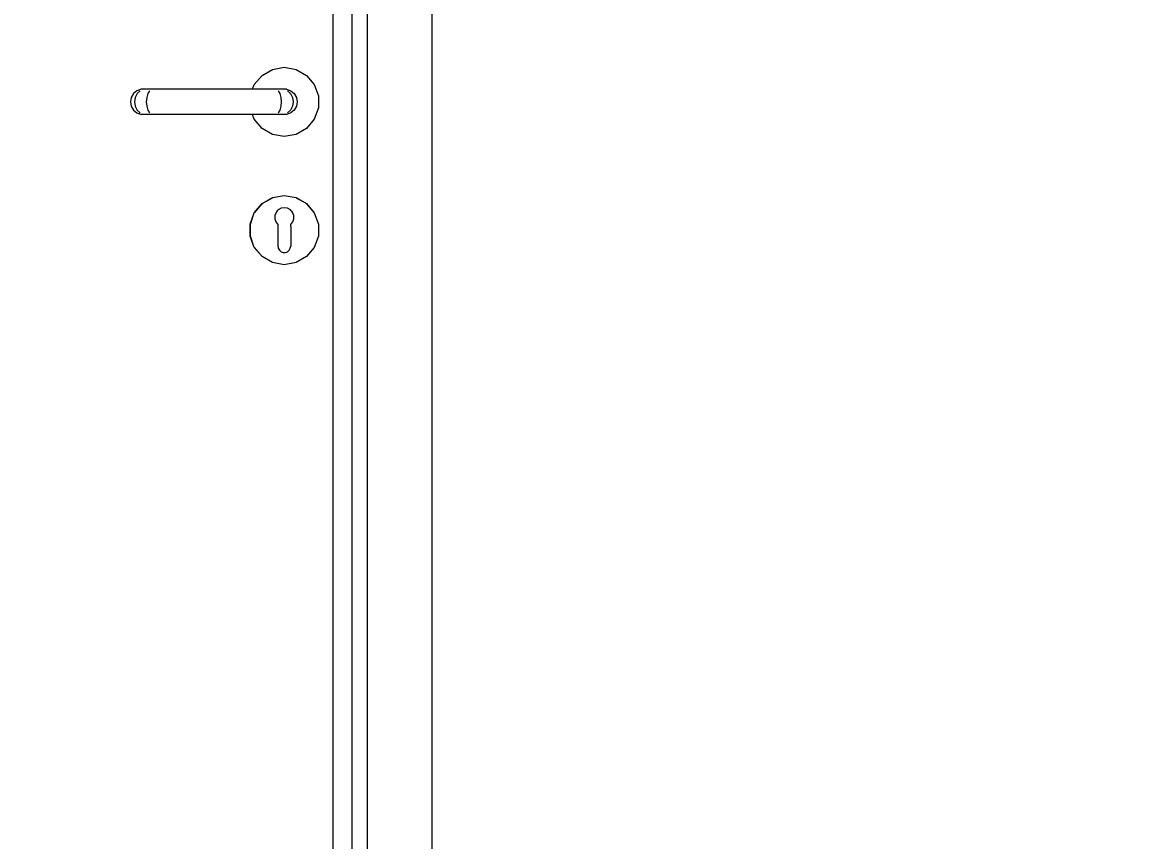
# Model space of a CAD drawing. Header units: millimetres. Extents: x -15634 to 67596, y -3027 to 55843.
# Drawn here: x 31862 to 32741, y 12620 to 13257 of the extents above; entities that cross this region are included whole.
import ezdxf

# ---------------------------------------------------------------- set-up
doc = ezdxf.new("R2010")
doc.units = ezdxf.units.MM
doc.header["$MEASUREMENT"] = 0
doc.set_wipeout_variables(frame=1)
doc.linetypes.add('Wipeout_Contour', pattern=[1000, 0, -1000])
doc.layers.add('Dimensioning - General', color=7, linetype='Continuous')
doc.layers.add('Structural - Bearing', color=7, linetype='Continuous')
for name, color, linetype, lineweight, true_color in [('Dimensioning - General_Pen_No__61', 7, 'Continuous', 20, 0x6a6a6a), ('Dimensioning - General_Pen_No__88', 7, 'Continuous', 20, 0xfd4435), ('Structural - Bearing_Pen_No__82', 7, 'Continuous', 20, 0xaaaaaa)]:
    doc.layers.add(name, color=color, linetype=linetype, lineweight=lineweight, true_color=true_color)
doc.styles.add('GENERATED_STYLE_6', font='calibril.ttf')
doc.dimstyles.new('GENERATED_STYLE__3', dxfattribs={"dimtxt": 195.999997, "dimasz": 106.4, "dimexe": 0.18, "dimexo": 0.0625, "dimgap": 0.09, "dimtad": 1, "dimdec": 0, "dimlfac": 0.1, "dimzin": 0, "dimdsep": 46, "dimtxsty": 'GENERATED_STYLE_6', "dimblk": 'ARROWHEAD_2', "dimblk1": 'ARROWHEAD_2', "dimblk2": 'ARROWHEAD_2', "dimcen": 0.09, "dimse1": 1, "dimse2": 1, "dimclrd": 256, "dimclre": 256, "dimclrt": 256, "dimadec": 0, "dimazin": 0, "dimtfac": 1, "dimtdec": 4, "dimtmove": 0, "dimatfit": 3, "dimfxl": 1, "dimtolj": 1, "dimtzin": 0, "dimarcsym": 0})

# ---------------------------------------------------------------- blocks, each defined once
blk = doc.blocks.new('*D139')
at = {"layer": 'Dimensioning - General_Pen_No__61', "color": 251, "linetype": 'Continuous', "lineweight": 20, "true_color": 0x6a6a6a, "transparency": 16777216}
for p, q in [((34964.93, 14836.02), (35104.93, 14755.19)), ((35139.93, 14795.6), (34929.93, 14795.6)), ((35034.93, 12095.6), (35034.93, 14795.6)), ((34964.93, 12136.02), (35104.93, 12055.19)), ((35139.93, 12095.6), (34929.93, 12095.6)), ((35034.93, 12027.14), (35034.93, 12095.6))]:
    blk.add_line(p, q, dxfattribs=at)
at = {"layer": 'Dimensioning - General_Pen_No__88', "color": 20, "lineweight": 20, "true_color": 0xfd4435, "transparency": 16777216, "char_height": 196, "attachment_point": 7, "rotation": 90, "style": 'GENERATED_STYLE_6'}
for s, insert in [('\\A1;{\\pql;\\fCalibri Light|b0|i0|c0|p34;20}', (34995.73, 14437.36)), ('\\A1;{\\pql;\\fCalibri Light|b0|i0|c0|p34;270}', (34995.73, 13207.27))]:
    blk.add_mtext(s, dxfattribs=dict(at, insert=insert))
blk = doc.blocks.new('ARROWHEAD_2')
at = {"color": 0, "linetype": 'Continuous', "lineweight": 0}
for p, q in [((-0.3781, -0.655), (0.3781, 0.655)), ((0, 0), (-1, 0))]:
    blk.add_line(p, q, dxfattribs=at)
blk = doc.blocks.new('*D187')
at = {"layer": 'Dimensioning - General_Pen_No__61', "color": 251, "linetype": 'Continuous', "lineweight": 20, "true_color": 0x6a6a6a, "transparency": 16777216}
for p, q in [((35514.93, 14836.02), (35654.93, 14755.19)), ((35689.93, 14795.6), (35479.93, 14795.6)), ((35584.93, 12095.6), (35584.93, 14795.6)), ((35514.93, 12136.02), (35654.93, 12055.19)), ((35689.93, 12095.6), (35479.93, 12095.6))]:
    blk.add_line(p, q, dxfattribs=at)
at = {"layer": 'Dimensioning - General_Pen_No__88', "color": 20, "lineweight": 20, "true_color": 0xfd4435, "transparency": 16777216, "char_height": 196, "attachment_point": 7, "rotation": 90, "style": 'GENERATED_STYLE_6'}
for s, insert in [('\\A1;{\\pql;\\fCalibri Light|b0|i0|c0|p34;20}', (35545.73, 14437.36)), ('\\A1;{\\pql;\\fCalibri Light|b0|i0|c0|p34;270}', (35545.73, 13207.27))]:
    blk.add_mtext(s, dxfattribs=dict(at, insert=insert))
blk = doc.blocks.new('*D220')
at = {"layer": 'Dimensioning - General_Pen_No__61', "color": 251, "linetype": 'Continuous', "lineweight": 20, "true_color": 0x6a6a6a, "transparency": 16777216}
for p, q in [((36064.93, 15036.02), (36204.93, 14955.19)), ((36239.93, 14995.6), (36029.93, 14995.6)), ((36134.93, 12095.6), (36134.93, 14995.6)), ((36064.93, 12136.02), (36204.93, 12055.19)), ((36239.93, 12095.6), (36029.93, 12095.6))]:
    blk.add_line(p, q, dxfattribs=at)
at = {"layer": 'Dimensioning - General_Pen_No__88', "color": 20, "lineweight": 20, "true_color": 0xfd4435, "transparency": 16777216, "insert": (36095.73, 13307.27), "char_height": 196, "attachment_point": 7, "rotation": 90, "style": 'GENERATED_STYLE_6'}
blk.add_mtext('\\A1;{\\pql;\\fCalibri Light|b0|i0|c0|p34;290}', dxfattribs=at)

msp = doc.modelspace()

# ---------------------------------------------------------------- wipeouts: each hides what was drawn before it
at = {"color": 254, "linetype": 'Wipeout_Contour', "lineweight": 0, "ltscale": 139034.322008}
msp.add_wipeout([(32119.37, 12195.6), (32131.37, 12195.6), (32131.37, 14282.6), (32119.37, 14270.6)], dxfattribs=at).dxf.layer = 'Structural - Bearing'
at = {"color": 254, "linetype": 'Wipeout_Contour', "lineweight": 0, "ltscale": 936289.06769}
msp.add_wipeout([(32042.98, 13209.1), (32041.66, 13205.45), (32068.1, 13205.45), (32071.37, 13204.26), (32074.03, 13202.03), (32075.76, 13199.02), (32076.37, 13195.6), (32075.76, 13192.18), (32074.03, 13189.18), (32071.37, 13186.94), (32068.1, 13185.76), (32041.66, 13185.76), (32042.98, 13182.1), (32049.01, 13174.92), (32057.13, 13170.23), (32066.37, 13168.6), (32075.6, 13170.23), (32083.72, 13174.92), (32089.75, 13182.1), (32092.96, 13190.92), (32092.96, 13200.29), (32089.75, 13209.1), (32083.72, 13216.29), (32075.6, 13220.98), (32066.37, 13222.6), (32057.13, 13220.98), (32049.01, 13216.29)], dxfattribs=at).dxf.layer = 'Structural - Bearing'
at = {"color": 254, "linetype": 'Wipeout_Contour', "lineweight": 0, "ltscale": 242442.939383}
msp.add_wipeout([(32059.95, 13109.39), (32060.93, 13110.53), (32057.17, 13120.88), (32049.08, 13116.21), (32059, 13104.39), (32058.98, 13104.44), (32059.04, 13107)], dxfattribs=at).dxf.layer = 'Structural - Bearing'
at = {"color": 254, "linetype": 'Wipeout_Contour', "lineweight": 0, "ltscale": 173118.135796}
msp.add_wipeout([(32057.17, 13070.33), (32061.51, 13082.27), (32061.37, 13083.1), (32061.37, 13089.65), (32049.08, 13075)], dxfattribs=at).dxf.layer = 'Structural - Bearing'

# ---------------------------------------------------------------- next in the draw order: linework, layer by layer
at = {"layer": 'Structural - Bearing_Pen_No__82', "color": 253, "linetype": 'Continuous', "lineweight": 20, "true_color": 0xaaaaaa}
for p, q in [((32057.13, 13220.98), (32066.37, 13222.6)), ((32066.37, 13222.6), (32075.6, 13220.98)), ((32049.01, 13216.29), (32057.13, 13220.98)), ((32075.6, 13220.98), (32083.72, 13216.29)), ((32083.72, 13216.29), (32089.75, 13209.1)), ((32089.75, 13209.1), (32092.96, 13200.29)), ((32092.96, 13200.29), (32092.96, 13190.92)), ((32092.96, 13190.92), (32089.75, 13182.1)), ((32089.75, 13182.1), (32083.72, 13174.92)), ((32057.13, 13170.23), (32049.01, 13174.92)), ((32066.37, 13168.6), (32057.13, 13170.23)), ((32075.6, 13170.23), (32066.37, 13168.6)), ((32083.72, 13174.92), (32075.6, 13170.23))]:
    msp.add_line(p, q, dxfattribs=at)

# ---------------------------------------------------------------- next in the draw order: wipeouts: each hides what was drawn before it
at = {"color": 254, "linetype": 'Wipeout_Contour', "lineweight": 0, "ltscale": 139174.131228}
msp.add_wipeout([(32181.37, 12195.6), (32181.37, 14332.6), (32131.37, 14282.6), (32131.37, 12195.6)], dxfattribs=at).dxf.layer = 'Structural - Bearing'
at = {"color": 254, "linetype": 'Wipeout_Contour', "lineweight": 0, "ltscale": 138967.35844}
msp.add_wipeout([(32104.37, 14255.6), (32104.37, 12195.6), (32119.37, 12195.6), (32119.37, 14255.6)], dxfattribs=at).dxf.layer = 'Structural - Bearing'
at = {"color": 254, "linetype": 'Wipeout_Contour', "lineweight": 0, "ltscale": 138723.413446}
msp.add_wipeout([(32065.91, 13205.45), (32068.84, 13204.26), (32071.37, 13204.26), (32068.1, 13205.45)], dxfattribs=at).dxf.layer = 'Structural - Bearing'
at = {"color": 254, "linetype": 'Wipeout_Contour', "lineweight": 0, "ltscale": 138728.885354}
msp.add_wipeout([(32073.32, 13195.6), (32072.78, 13192.18), (32075.76, 13192.18), (32076.37, 13195.6)], dxfattribs=at).dxf.layer = 'Structural - Bearing'
at = {"color": 254, "linetype": 'Wipeout_Contour', "lineweight": 0, "ltscale": 207784.485143}
msp.add_wipeout([(32059.79, 13102.02), (32059, 13104.39), (32049.08, 13116.21), (32043.07, 13109.05), (32061.37, 13098.49), (32061.37, 13100)], dxfattribs=at).dxf.layer = 'Structural - Bearing'

# ---------------------------------------------------------------- next in the draw order: linework, layer by layer
at = {"layer": 'Structural - Bearing_Pen_No__82', "color": 253, "linetype": 'Continuous', "lineweight": 20, "true_color": 0xaaaaaa}
for p, q in [((32181.37, 14332.6), (32181.37, 12195.6)), ((32131.37, 12195.6), (32131.37, 14282.6)), ((32119.37, 12195.6), (32119.37, 14270.6)), ((32104.37, 12195.6), (32104.37, 14255.6))]:
    msp.add_line(p, q, dxfattribs=at)

# ---------------------------------------------------------------- next in the draw order: wipeouts: each hides what was drawn before it
at = {"color": 254, "linetype": 'Wipeout_Contour', "lineweight": 0, "ltscale": 138731.190171}
msp.add_wipeout([(32068.84, 13204.26), (32071.23, 13202.03), (32074.03, 13202.03), (32071.37, 13204.26)], dxfattribs=at).dxf.layer = 'Structural - Bearing'
at = {"color": 254, "linetype": 'Wipeout_Contour', "lineweight": 0, "ltscale": 138719.912044}
msp.add_wipeout([(32072.78, 13192.18), (32071.23, 13189.18), (32074.03, 13189.18), (32075.76, 13192.18)], dxfattribs=at).dxf.layer = 'Structural - Bearing'
at = {"color": 254, "linetype": 'Wipeout_Contour', "lineweight": 0, "ltscale": 138535.096837}
msp.add_wipeout([(32049.01, 13116.29), (32049.08, 13116.21), (32057.17, 13120.88), (32057.13, 13120.98)], dxfattribs=at).dxf.layer = 'Structural - Bearing'

# ---------------------------------------------------------------- next in the draw order: wipeouts: each hides what was drawn before it
at = {"color": 254, "linetype": 'Wipeout_Contour', "lineweight": 0, "ltscale": 138734.899956}
msp.add_wipeout([(32071.23, 13202.03), (32072.78, 13199.02), (32075.76, 13199.02), (32074.03, 13202.03)], dxfattribs=at).dxf.layer = 'Structural - Bearing'
at = {"color": 254, "linetype": 'Wipeout_Contour', "lineweight": 0, "ltscale": 138708.226121}
msp.add_wipeout([(32071.23, 13189.18), (32068.84, 13186.94), (32071.37, 13186.94), (32074.03, 13189.18)], dxfattribs=at).dxf.layer = 'Structural - Bearing'
at = {"color": 254, "linetype": 'Wipeout_Contour', "lineweight": 0, "ltscale": 207847.416964}
msp.add_wipeout([(32061.62, 13111.33), (32063.85, 13112.59), (32066.37, 13113.03), (32066.37, 13122.5), (32057.17, 13120.88), (32060.93, 13110.53)], dxfattribs=at).dxf.layer = 'Structural - Bearing'

# ---------------------------------------------------------------- next in the draw order: wipeouts: each hides what was drawn before it
at = {"color": 254, "linetype": 'Wipeout_Contour', "lineweight": 0, "ltscale": 138706.607605}
msp.add_wipeout([(32059.77, 13205.45), (32061.46, 13204.26), (32068.84, 13204.26), (32065.91, 13205.45)], dxfattribs=at).dxf.layer = 'Structural - Bearing'
at = {"color": 254, "linetype": 'Wipeout_Contour', "lineweight": 0, "ltscale": 138734.090452}
msp.add_wipeout([(32072.78, 13199.02), (32073.32, 13195.6), (32076.37, 13195.6), (32075.76, 13199.02)], dxfattribs=at).dxf.layer = 'Structural - Bearing'
at = {"color": 254, "linetype": 'Wipeout_Contour', "lineweight": 0, "ltscale": 138695.241824}
msp.add_wipeout([(32068.84, 13186.94), (32065.91, 13185.76), (32068.1, 13185.76), (32071.37, 13186.94)], dxfattribs=at).dxf.layer = 'Structural - Bearing'
at = {"color": 254, "linetype": 'Wipeout_Contour', "lineweight": 0, "ltscale": 138571.938054}
msp.add_wipeout([(32057.13, 13120.98), (32057.17, 13120.88), (32066.37, 13122.5), (32066.37, 13122.6)], dxfattribs=at).dxf.layer = 'Structural - Bearing'
at = {"color": 254, "linetype": 'Wipeout_Contour', "lineweight": 0, "ltscale": 138502.037144}
msp.add_wipeout([(32061.37, 13096.49), (32061.37, 13098.49), (32043.07, 13109.05), (32039.88, 13100.28)], dxfattribs=at).dxf.layer = 'Structural - Bearing'

# ---------------------------------------------------------------- next in the draw order: wipeouts: each hides what was drawn before it
at = {"color": 254, "linetype": 'Wipeout_Contour', "lineweight": 0, "ltscale": 138711.719121}
msp.add_wipeout([(32068.84, 13204.26), (32061.46, 13204.26), (32062.83, 13202.03), (32071.23, 13202.03)], dxfattribs=at).dxf.layer = 'Structural - Bearing'
at = {"color": 254, "linetype": 'Wipeout_Contour', "lineweight": 0, "ltscale": 138706.366644}
msp.add_wipeout([(32064.04, 13195.6), (32063.73, 13192.18), (32072.78, 13192.18), (32073.32, 13195.6)], dxfattribs=at).dxf.layer = 'Structural - Bearing'
at = {"color": 254, "linetype": 'Wipeout_Contour', "lineweight": 0, "ltscale": 207889.103694}
msp.add_wipeout([(32068.89, 13112.59), (32071.11, 13111.33), (32071.8, 13110.53), (32075.57, 13120.88), (32066.37, 13122.5), (32066.37, 13113.03)], dxfattribs=at).dxf.layer = 'Structural - Bearing'
at = {"color": 254, "linetype": 'Wipeout_Contour', "lineweight": 0, "ltscale": 138499.98134}
msp.add_wipeout([(32042.98, 13109.1), (32043.07, 13109.05), (32049.08, 13116.21), (32049.01, 13116.29)], dxfattribs=at).dxf.layer = 'Structural - Bearing'
at = {"color": 254, "linetype": 'Wipeout_Contour', "lineweight": 0, "ltscale": 138486.175918}
msp.add_wipeout([(32061.37, 13089.65), (32061.37, 13092.72), (32043.07, 13082.15), (32049.08, 13075)], dxfattribs=at).dxf.layer = 'Structural - Bearing'

# ---------------------------------------------------------------- next in the draw order: wipeouts: each hides what was drawn before it
at = {"color": 254, "linetype": 'Wipeout_Contour', "lineweight": 0, "ltscale": 138713.44514}
msp.add_wipeout([(32071.23, 13202.03), (32062.83, 13202.03), (32063.73, 13199.02), (32072.78, 13199.02)], dxfattribs=at).dxf.layer = 'Structural - Bearing'
at = {"color": 254, "linetype": 'Wipeout_Contour', "lineweight": 0, "ltscale": 138698.454929}
msp.add_wipeout([(32063.73, 13192.18), (32062.83, 13189.18), (32071.23, 13189.18), (32072.78, 13192.18)], dxfattribs=at).dxf.layer = 'Structural - Bearing'
at = {"color": 254, "linetype": 'Wipeout_Contour', "lineweight": 0, "ltscale": 138606.068525}
msp.add_wipeout([(32066.37, 13122.6), (32066.37, 13122.5), (32075.57, 13120.88), (32075.6, 13120.98)], dxfattribs=at).dxf.layer = 'Structural - Bearing'
at = {"color": 254, "linetype": 'Wipeout_Contour', "lineweight": 0, "ltscale": 138485.88374}
msp.add_wipeout([(32061.37, 13092.72), (32061.37, 13094.72), (32039.88, 13090.93), (32043.07, 13082.15)], dxfattribs=at).dxf.layer = 'Structural - Bearing'

# ---------------------------------------------------------------- next in the draw order: linework, layer by layer
at = {"layer": 'Structural - Bearing_Pen_No__82', "color": 253, "linetype": 'Continuous', "lineweight": 20, "true_color": 0xaaaaaa}
msp.add_line((32057.13, 13120.98), (32066.37, 13122.6), dxfattribs=at)

# ---------------------------------------------------------------- next in the draw order: wipeouts: each hides what was drawn before it
at = {"color": 254, "linetype": 'Wipeout_Contour', "lineweight": 0, "ltscale": 138677.81229}
msp.add_wipeout([(32059.77, 13205.45), (32051.6, 13205.45), (32052.03, 13204.26), (32061.46, 13204.26)], dxfattribs=at).dxf.layer = 'Structural - Bearing'
at = {"color": 254, "linetype": 'Wipeout_Contour', "lineweight": 0, "ltscale": 138711.57258}
msp.add_wipeout([(32063.73, 13199.02), (32064.04, 13195.6), (32073.32, 13195.6), (32072.78, 13199.02)], dxfattribs=at).dxf.layer = 'Structural - Bearing'
at = {"color": 254, "linetype": 'Wipeout_Contour', "lineweight": 0, "ltscale": 138688.751869}
msp.add_wipeout([(32062.83, 13189.18), (32061.46, 13186.94), (32068.84, 13186.94), (32071.23, 13189.18)], dxfattribs=at).dxf.layer = 'Structural - Bearing'
at = {"color": 254, "linetype": 'Wipeout_Contour', "lineweight": 0, "ltscale": 242557.790628}
msp.add_wipeout([(32072.78, 13109.39), (32073.7, 13107), (32073.76, 13104.44), (32073.74, 13104.39), (32083.66, 13116.21), (32075.57, 13120.88), (32071.8, 13110.53)], dxfattribs=at).dxf.layer = 'Structural - Bearing'
at = {"color": 254, "linetype": 'Wipeout_Contour', "lineweight": 0, "ltscale": 138491.138286}
msp.add_wipeout([(32061.37, 13094.72), (32061.37, 13096.49), (32039.88, 13100.28), (32039.88, 13090.93)], dxfattribs=at).dxf.layer = 'Structural - Bearing'
at = {"color": 254, "linetype": 'Wipeout_Contour', "lineweight": 0, "ltscale": 277018.564584}
msp.add_wipeout([(32061.67, 13081.39), (32061.51, 13082.27), (32057.17, 13070.33), (32066.37, 13068.7), (32066.37, 13078.18), (32065.5, 13078.18), (32063.87, 13078.77), (32062.54, 13079.89)], dxfattribs=at).dxf.layer = 'Structural - Bearing'

# ---------------------------------------------------------------- next in the draw order: linework, layer by layer
at = {"layer": 'Structural - Bearing_Pen_No__82', "color": 253, "linetype": 'Continuous', "lineweight": 20, "true_color": 0xaaaaaa}
for p, q in [((32068.84, 13204.26), (32071.23, 13202.03)), ((32071.23, 13202.03), (32072.78, 13199.02)), ((32071.37, 13204.26), (32074.03, 13202.03)), ((32072.78, 13199.02), (32073.32, 13195.6)), ((32074.03, 13202.03), (32075.76, 13199.02)), ((32075.76, 13199.02), (32076.37, 13195.6)), ((32073.32, 13195.6), (32072.78, 13192.18)), ((32075.76, 13192.18), (32074.03, 13189.18)), ((32076.37, 13195.6), (32075.76, 13192.18))]:
    msp.add_line(p, q, dxfattribs=at)

# ---------------------------------------------------------------- next in the draw order: wipeouts: each hides what was drawn before it
at = {"color": 254, "linetype": 'Wipeout_Contour', "lineweight": 0, "ltscale": 138678.733397}
msp.add_wipeout([(32061.46, 13204.26), (32052.03, 13204.26), (32052.38, 13202.03), (32062.83, 13202.03)], dxfattribs=at).dxf.layer = 'Structural - Bearing'
at = {"color": 254, "linetype": 'Wipeout_Contour', "lineweight": 0, "ltscale": 138668.616477}
msp.add_wipeout([(32064.04, 13195.6), (32052.68, 13195.6), (32052.6, 13192.18), (32063.73, 13192.18)], dxfattribs=at).dxf.layer = 'Structural - Bearing'
at = {"color": 254, "linetype": 'Wipeout_Contour', "lineweight": 0, "ltscale": 138678.432582}
msp.add_wipeout([(32061.46, 13186.94), (32059.77, 13185.76), (32065.91, 13185.76), (32068.84, 13186.94)], dxfattribs=at).dxf.layer = 'Structural - Bearing'
at = {"color": 254, "linetype": 'Wipeout_Contour', "lineweight": 0, "ltscale": 138633.362013}
msp.add_wipeout([(32075.6, 13120.98), (32075.57, 13120.88), (32083.66, 13116.21), (32083.72, 13116.29)], dxfattribs=at).dxf.layer = 'Structural - Bearing'
at = {"color": 254, "linetype": 'Wipeout_Contour', "lineweight": 0, "ltscale": 138470.829723}
msp.add_wipeout([(32039.78, 13100.29), (32039.88, 13100.28), (32043.07, 13109.05), (32042.98, 13109.1)], dxfattribs=at).dxf.layer = 'Structural - Bearing'
at = {"color": 254, "linetype": 'Wipeout_Contour', "lineweight": 0, "ltscale": 277068.806644}
msp.add_wipeout([(32067.24, 13078.18), (32066.37, 13078.18), (32066.37, 13068.7), (32075.57, 13070.33), (32071.22, 13082.27), (32071.07, 13081.39), (32070.2, 13079.89), (32068.87, 13078.77)], dxfattribs=at).dxf.layer = 'Structural - Bearing'
at = {"color": 254, "linetype": 'Wipeout_Contour', "lineweight": 0, "ltscale": 138465.555392}
msp.add_wipeout([(32057.13, 13070.23), (32057.17, 13070.33), (32049.08, 13075), (32049.01, 13074.92)], dxfattribs=at).dxf.layer = 'Structural - Bearing'

# ---------------------------------------------------------------- next in the draw order: linework, layer by layer
at = {"layer": 'Structural - Bearing_Pen_No__82', "color": 253, "linetype": 'Continuous', "lineweight": 20, "true_color": 0xaaaaaa}
for p, q in [((32071.23, 13189.18), (32068.84, 13186.94)), ((32072.78, 13192.18), (32071.23, 13189.18)), ((32074.03, 13189.18), (32071.37, 13186.94)), ((32066.37, 13122.6), (32075.6, 13120.98)), ((32042.98, 13109.1), (32049.01, 13116.29))]:
    msp.add_line(p, q, dxfattribs=at)

# ---------------------------------------------------------------- next in the draw order: wipeouts: each hides what was drawn before it
at = {"color": 254, "linetype": 'Wipeout_Contour', "lineweight": 0, "ltscale": 138677.349248}
msp.add_wipeout([(32062.83, 13202.03), (32052.38, 13202.03), (32052.6, 13199.02), (32063.73, 13199.02)], dxfattribs=at).dxf.layer = 'Structural - Bearing'
at = {"color": 254, "linetype": 'Wipeout_Contour', "lineweight": 0, "ltscale": 138662.355174}
msp.add_wipeout([(32063.73, 13192.18), (32052.6, 13192.18), (32052.38, 13189.18), (32062.83, 13189.18)], dxfattribs=at).dxf.layer = 'Structural - Bearing'
at = {"color": 254, "linetype": 'Wipeout_Contour', "lineweight": 0, "ltscale": 207906.022565}
msp.add_wipeout([(32072.95, 13102.02), (32071.37, 13100), (32071.37, 13098.49), (32089.66, 13109.05), (32083.66, 13116.21), (32073.74, 13104.39)], dxfattribs=at).dxf.layer = 'Structural - Bearing'
at = {"color": 254, "linetype": 'Wipeout_Contour', "lineweight": 0, "ltscale": 138448.357073}
msp.add_wipeout([(32049.01, 13074.92), (32049.08, 13075), (32043.07, 13082.15), (32042.98, 13082.1)], dxfattribs=at).dxf.layer = 'Structural - Bearing'
at = {"color": 254, "linetype": 'Wipeout_Contour', "lineweight": 0, "ltscale": 173196.788654}
msp.add_wipeout([(32083.66, 13075), (32071.37, 13089.65), (32071.37, 13083.1), (32071.22, 13082.27), (32075.57, 13070.33)], dxfattribs=at).dxf.layer = 'Structural - Bearing'
at = {"color": 254, "linetype": 'Wipeout_Contour', "lineweight": 0, "ltscale": 138492.875701}
msp.add_wipeout([(32066.37, 13068.6), (32066.37, 13068.7), (32057.17, 13070.33), (32057.13, 13070.23)], dxfattribs=at).dxf.layer = 'Structural - Bearing'

# ---------------------------------------------------------------- next in the draw order: linework, layer by layer
at = {"layer": 'Structural - Bearing_Pen_No__82', "color": 253, "linetype": 'Continuous', "lineweight": 20, "true_color": 0xaaaaaa}
for p, q in [((32065.91, 13205.45), (32059.77, 13205.45)), ((32068.1, 13205.45), (32065.91, 13205.45)), ((32068.1, 13205.45), (32071.37, 13204.26)), ((32071.37, 13186.94), (32068.1, 13185.76))]:
    msp.add_line(p, q, dxfattribs=at)

# ---------------------------------------------------------------- next in the draw order: wipeouts: each hides what was drawn before it
at = {"color": 254, "linetype": 'Wipeout_Contour', "lineweight": 0, "ltscale": 138511.870236}
msp.add_wipeout([(32051.6, 13205.45), (31971.14, 13205.45), (31970.71, 13204.26), (32052.03, 13204.26)], dxfattribs=at).dxf.layer = 'Structural - Bearing'
at = {"color": 254, "linetype": 'Wipeout_Contour', "lineweight": 0, "ltscale": 138673.823815}
msp.add_wipeout([(32063.73, 13199.02), (32052.6, 13199.02), (32052.68, 13195.6), (32064.04, 13195.6)], dxfattribs=at).dxf.layer = 'Structural - Bearing'
at = {"color": 254, "linetype": 'Wipeout_Contour', "lineweight": 0, "ltscale": 138655.760725}
msp.add_wipeout([(32062.83, 13189.18), (32052.38, 13189.18), (32052.03, 13186.94), (32061.46, 13186.94)], dxfattribs=at).dxf.layer = 'Structural - Bearing'
at = {"color": 254, "linetype": 'Wipeout_Contour', "lineweight": 0, "ltscale": 138650.538101}
msp.add_wipeout([(32083.72, 13116.29), (32083.66, 13116.21), (32089.66, 13109.05), (32089.75, 13109.1)], dxfattribs=at).dxf.layer = 'Structural - Bearing'
at = {"color": 254, "linetype": 'Wipeout_Contour', "lineweight": 0, "ltscale": 138443.359049}
msp.add_wipeout([(32042.98, 13082.1), (32043.07, 13082.15), (32039.88, 13090.93), (32039.78, 13090.92)], dxfattribs=at).dxf.layer = 'Structural - Bearing'
at = {"color": 254, "linetype": 'Wipeout_Contour', "lineweight": 0, "ltscale": 138527.025084}
msp.add_wipeout([(32075.6, 13070.23), (32075.57, 13070.33), (32066.37, 13068.7), (32066.37, 13068.6)], dxfattribs=at).dxf.layer = 'Structural - Bearing'

# ---------------------------------------------------------------- next in the draw order: linework, layer by layer
at = {"layer": 'Structural - Bearing_Pen_No__82', "color": 253, "linetype": 'Continuous', "lineweight": 20, "true_color": 0xaaaaaa}
for p, q in [((32042.98, 13209.1), (32049.01, 13216.29)), ((32061.46, 13204.26), (32062.83, 13202.03)), ((32062.83, 13202.03), (32063.73, 13199.02)), ((32063.73, 13199.02), (32064.04, 13195.6)), ((32064.04, 13195.6), (32063.73, 13192.18)), ((32068.1, 13185.76), (32065.91, 13185.76)), ((32049.01, 13074.92), (32042.98, 13082.1)), ((32066.37, 13068.6), (32057.13, 13070.23))]:
    msp.add_line(p, q, dxfattribs=at)

# ---------------------------------------------------------------- next in the draw order: wipeouts: each hides what was drawn before it
at = {"color": 254, "linetype": 'Wipeout_Contour', "lineweight": 0, "ltscale": 138509.262184}
msp.add_wipeout([(32052.03, 13204.26), (31970.71, 13204.26), (31970.36, 13202.03), (32052.38, 13202.03)], dxfattribs=at).dxf.layer = 'Structural - Bearing'
at = {"color": 254, "linetype": 'Wipeout_Contour', "lineweight": 0, "ltscale": 138495.152572}
msp.add_wipeout([(32052.68, 13195.6), (31970.05, 13195.6), (31970.13, 13192.18), (32052.6, 13192.18)], dxfattribs=at).dxf.layer = 'Structural - Bearing'
at = {"color": 254, "linetype": 'Wipeout_Contour', "lineweight": 0, "ltscale": 138649.631442}
msp.add_wipeout([(32061.46, 13186.94), (32052.03, 13186.94), (32051.6, 13185.76), (32059.77, 13185.76)], dxfattribs=at).dxf.layer = 'Structural - Bearing'
at = {"color": 254, "linetype": 'Wipeout_Contour', "lineweight": 0, "ltscale": 138613.002618}
msp.add_wipeout([(32071.37, 13098.49), (32071.37, 13096.49), (32092.86, 13100.28), (32089.66, 13109.05)], dxfattribs=at).dxf.layer = 'Structural - Bearing'
at = {"color": 254, "linetype": 'Wipeout_Contour', "lineweight": 0, "ltscale": 138451.167194}
msp.add_wipeout([(32039.78, 13090.92), (32039.88, 13090.93), (32039.88, 13100.28), (32039.78, 13100.29)], dxfattribs=at).dxf.layer = 'Structural - Bearing'

# ---------------------------------------------------------------- next in the draw order: linework, layer by layer
at = {"layer": 'Structural - Bearing_Pen_No__82', "color": 253, "linetype": 'Continuous', "lineweight": 20, "true_color": 0xaaaaaa}
for p, q in [((32062.83, 13189.18), (32061.46, 13186.94)), ((32063.73, 13192.18), (32062.83, 13189.18)), ((32065.91, 13185.76), (32059.77, 13185.76)), ((32039.78, 13100.29), (32042.98, 13109.1)), ((32039.78, 13090.92), (32039.78, 13100.29)), ((32042.98, 13082.1), (32039.78, 13090.92))]:
    msp.add_line(p, q, dxfattribs=at)

# ---------------------------------------------------------------- next in the draw order: wipeouts: each hides what was drawn before it
at = {"color": 254, "linetype": 'Wipeout_Contour', "lineweight": 0, "ltscale": 138505.266764}
msp.add_wipeout([(32052.38, 13202.03), (31970.36, 13202.03), (31970.13, 13199.02), (32052.6, 13199.02)], dxfattribs=at).dxf.layer = 'Structural - Bearing'
at = {"color": 254, "linetype": 'Wipeout_Contour', "lineweight": 0, "ltscale": 138490.254075}
msp.add_wipeout([(32052.6, 13192.18), (31970.13, 13192.18), (31970.36, 13189.18), (32052.38, 13189.18)], dxfattribs=at).dxf.layer = 'Structural - Bearing'
at = {"color": 254, "linetype": 'Wipeout_Contour', "lineweight": 0, "ltscale": 138655.52889}
msp.add_wipeout([(32089.75, 13109.1), (32089.66, 13109.05), (32092.86, 13100.28), (32092.96, 13100.29)], dxfattribs=at).dxf.layer = 'Structural - Bearing'

# ---------------------------------------------------------------- next in the draw order: linework, layer by layer
at = {"layer": 'Structural - Bearing_Pen_No__82', "color": 253, "linetype": 'Continuous', "lineweight": 20, "true_color": 0xaaaaaa}
for p, q in [((32041.66, 13205.45), (32042.98, 13209.1)), ((32059.77, 13205.45), (32051.6, 13205.45)), ((32083.72, 13116.29), (32089.75, 13109.1))]:
    msp.add_line(p, q, dxfattribs=at)

# ---------------------------------------------------------------- next in the draw order: wipeouts: each hides what was drawn before it
at = {"color": 254, "linetype": 'Wipeout_Contour', "lineweight": 0, "ltscale": 138345.936335}
msp.add_wipeout([(31971.14, 13205.45), (31962.97, 13205.45), (31961.28, 13204.26), (31970.71, 13204.26)], dxfattribs=at).dxf.layer = 'Structural - Bearing'
at = {"color": 254, "linetype": 'Wipeout_Contour', "lineweight": 0, "ltscale": 138500.366425}
msp.add_wipeout([(32052.6, 13199.02), (31970.13, 13199.02), (31970.05, 13195.6), (32052.68, 13195.6)], dxfattribs=at).dxf.layer = 'Structural - Bearing'
at = {"color": 254, "linetype": 'Wipeout_Contour', "lineweight": 0, "ltscale": 138486.26141}
msp.add_wipeout([(32052.38, 13189.18), (31970.36, 13189.18), (31970.71, 13186.94), (32052.03, 13186.94)], dxfattribs=at).dxf.layer = 'Structural - Bearing'
at = {"color": 254, "linetype": 'Wipeout_Contour', "lineweight": 0, "ltscale": 138607.753692}
msp.add_wipeout([(32071.37, 13096.49), (32071.37, 13094.72), (32092.86, 13090.93), (32092.86, 13100.28)], dxfattribs=at).dxf.layer = 'Structural - Bearing'

# ---------------------------------------------------------------- next in the draw order: wipeouts: each hides what was drawn before it
at = {"color": 254, "linetype": 'Wipeout_Contour', "lineweight": 0, "ltscale": 138339.800123}
msp.add_wipeout([(31970.71, 13204.26), (31961.28, 13204.26), (31959.9, 13202.03), (31970.36, 13202.03)], dxfattribs=at).dxf.layer = 'Structural - Bearing'
at = {"color": 254, "linetype": 'Wipeout_Contour', "lineweight": 0, "ltscale": 138321.698974}
msp.add_wipeout([(31970.05, 13195.6), (31958.69, 13195.6), (31959, 13192.18), (31970.13, 13192.18)], dxfattribs=at).dxf.layer = 'Structural - Bearing'
at = {"color": 254, "linetype": 'Wipeout_Contour', "lineweight": 0, "ltscale": 138483.655612}
msp.add_wipeout([(32052.03, 13186.94), (31970.71, 13186.94), (31971.14, 13185.76), (32051.6, 13185.76)], dxfattribs=at).dxf.layer = 'Structural - Bearing'
at = {"color": 254, "linetype": 'Wipeout_Contour', "lineweight": 0, "ltscale": 138596.867337}
msp.add_wipeout([(32071.37, 13094.72), (32071.37, 13092.72), (32089.66, 13082.15), (32092.86, 13090.93)], dxfattribs=at).dxf.layer = 'Structural - Bearing'

# ---------------------------------------------------------------- next in the draw order: linework, layer by layer
at = {"layer": 'Structural - Bearing_Pen_No__82', "color": 253, "linetype": 'Continuous', "lineweight": 20, "true_color": 0xaaaaaa}
for p, q in [((32042.98, 13182.1), (32041.66, 13185.76)), ((32049.01, 13174.92), (32042.98, 13182.1)), ((32059.77, 13185.76), (32051.6, 13185.76))]:
    msp.add_line(p, q, dxfattribs=at)

# ---------------------------------------------------------------- next in the draw order: wipeouts: each hides what was drawn before it
at = {"color": 254, "linetype": 'Wipeout_Contour', "lineweight": 0, "ltscale": 138333.19419}
msp.add_wipeout([(31970.36, 13202.03), (31959.9, 13202.03), (31959, 13199.02), (31970.13, 13199.02)], dxfattribs=at).dxf.layer = 'Structural - Bearing'
at = {"color": 254, "linetype": 'Wipeout_Contour', "lineweight": 0, "ltscale": 138318.162876}
msp.add_wipeout([(31970.13, 13192.18), (31959, 13192.18), (31959.9, 13189.18), (31970.36, 13189.18)], dxfattribs=at).dxf.layer = 'Structural - Bearing'
at = {"color": 254, "linetype": 'Wipeout_Contour', "lineweight": 0, "ltscale": 138580.462436}
msp.add_wipeout([(32071.37, 13092.72), (32071.37, 13089.65), (32083.66, 13075), (32089.66, 13082.15)], dxfattribs=at).dxf.layer = 'Structural - Bearing'

# ---------------------------------------------------------------- next in the draw order: linework, layer by layer
at = {"layer": 'Structural - Bearing_Pen_No__82', "color": 253, "linetype": 'Continuous', "lineweight": 20, "true_color": 0xaaaaaa}
msp.add_line((32051.6, 13205.45), (31971.14, 13205.45), dxfattribs=at)

# ---------------------------------------------------------------- next in the draw order: wipeouts: each hides what was drawn before it
at = {"color": 254, "linetype": 'Wipeout_Contour', "lineweight": 0, "ltscale": 138317.153703}
msp.add_wipeout([(31956.82, 13205.45), (31953.89, 13204.26), (31961.28, 13204.26), (31962.97, 13205.45)], dxfattribs=at).dxf.layer = 'Structural - Bearing'
at = {"color": 254, "linetype": 'Wipeout_Contour', "lineweight": 0, "ltscale": 138326.919344}
msp.add_wipeout([(31970.13, 13199.02), (31959, 13199.02), (31958.69, 13195.6), (31970.05, 13195.6)], dxfattribs=at).dxf.layer = 'Structural - Bearing'
at = {"color": 254, "linetype": 'Wipeout_Contour', "lineweight": 0, "ltscale": 138316.771234}
msp.add_wipeout([(31970.36, 13189.18), (31959.9, 13189.18), (31961.28, 13186.94), (31970.71, 13186.94)], dxfattribs=at).dxf.layer = 'Structural - Bearing'
at = {"color": 254, "linetype": 'Wipeout_Contour', "lineweight": 0, "ltscale": 138647.731729}
msp.add_wipeout([(32092.96, 13100.29), (32092.86, 13100.28), (32092.86, 13090.93), (32092.96, 13090.92)], dxfattribs=at).dxf.layer = 'Structural - Bearing'
at = {"color": 254, "linetype": 'Wipeout_Contour', "lineweight": 0, "ltscale": 138563.868392}
msp.add_wipeout([(32083.72, 13074.92), (32083.66, 13075), (32075.57, 13070.33), (32075.6, 13070.23)], dxfattribs=at).dxf.layer = 'Structural - Bearing'

# ---------------------------------------------------------------- next in the draw order: linework, layer by layer
at = {"layer": 'Structural - Bearing_Pen_No__82', "color": 253, "linetype": 'Continuous', "lineweight": 20, "true_color": 0xaaaaaa}
for p, q in [((32089.75, 13109.1), (32092.96, 13100.29)), ((32075.6, 13070.23), (32066.37, 13068.6))]:
    msp.add_line(p, q, dxfattribs=at)

# ---------------------------------------------------------------- next in the draw order: wipeouts: each hides what was drawn before it
at = {"color": 254, "linetype": 'Wipeout_Contour', "lineweight": 0, "ltscale": 138306.829375}
msp.add_wipeout([(31951.51, 13202.03), (31959.9, 13202.03), (31961.28, 13204.26), (31953.89, 13204.26)], dxfattribs=at).dxf.layer = 'Structural - Bearing'
at = {"color": 254, "linetype": 'Wipeout_Contour', "lineweight": 0, "ltscale": 138283.966471}
msp.add_wipeout([(31949.41, 13195.6), (31949.95, 13192.18), (31959, 13192.18), (31958.69, 13195.6)], dxfattribs=at).dxf.layer = 'Structural - Bearing'
at = {"color": 254, "linetype": 'Wipeout_Contour', "lineweight": 0, "ltscale": 138317.687918}
msp.add_wipeout([(31970.71, 13186.94), (31961.28, 13186.94), (31962.97, 13185.76), (31971.14, 13185.76)], dxfattribs=at).dxf.layer = 'Structural - Bearing'
at = {"color": 254, "linetype": 'Wipeout_Contour', "lineweight": 0, "ltscale": 865941.53108}
msp.add_wipeout([(32058.98, 13104.44), (32059.79, 13102.02), (32061.37, 13100), (32061.37, 13083.1), (32061.67, 13081.39), (32062.54, 13079.89), (32063.87, 13078.77), (32065.5, 13078.18), (32067.24, 13078.18), (32068.87, 13078.77), (32070.2, 13079.89), (32071.07, 13081.39), (32071.37, 13083.1), (32071.37, 13100), (32072.95, 13102.02), (32073.76, 13104.44), (32073.7, 13107), (32072.78, 13109.39), (32071.11, 13111.33), (32068.89, 13112.59), (32066.37, 13113.03), (32063.85, 13112.59), (32061.62, 13111.33), (32059.95, 13109.39), (32059.04, 13107)], dxfattribs=at).dxf.layer = 'Structural - Bearing'
at = {"color": 254, "linetype": 'Wipeout_Contour', "lineweight": 0, "ltscale": 138628.093718}
msp.add_wipeout([(32092.96, 13090.92), (32092.86, 13090.93), (32089.66, 13082.15), (32089.75, 13082.1)], dxfattribs=at).dxf.layer = 'Structural - Bearing'

# ---------------------------------------------------------------- next in the draw order: linework, layer by layer
at = {"layer": 'Structural - Bearing_Pen_No__82', "color": 253, "linetype": 'Continuous', "lineweight": 20, "true_color": 0xaaaaaa}
for p, q in [((32051.6, 13185.76), (31971.14, 13185.76)), ((32049.01, 13116.29), (32057.13, 13120.98)), ((32075.6, 13120.98), (32083.72, 13116.29)), ((32059.95, 13109.39), (32059.04, 13107)), ((32060.93, 13110.53), (32059.95, 13109.39)), ((32060.93, 13110.53), (32061.62, 13111.33)), ((32063.85, 13112.59), (32061.62, 13111.33)), ((32066.37, 13113.03), (32063.85, 13112.59)), ((32068.89, 13112.59), (32066.37, 13113.03)), ((32071.11, 13111.33), (32068.89, 13112.59)), ((32071.8, 13110.53), (32071.11, 13111.33)), ((32071.8, 13110.53), (32072.78, 13109.39)), ((32073.7, 13107), (32072.78, 13109.39)), ((32059.04, 13107), (32058.98, 13104.44)), ((32059, 13104.39), (32059.79, 13102.02)), ((32059.79, 13102.02), (32061.37, 13100)), ((32061.37, 13100), (32061.37, 13098.49)), ((32071.37, 13100), (32072.95, 13102.02)), ((32071.37, 13098.49), (32071.37, 13100)), ((32072.95, 13102.02), (32073.74, 13104.39)), ((32073.76, 13104.44), (32073.7, 13107)), ((32092.96, 13100.29), (32092.96, 13090.92)), ((32061.37, 13098.49), (32061.37, 13096.49)), ((32061.37, 13096.49), (32061.37, 13094.72)), ((32061.37, 13094.72), (32061.37, 13092.72)), ((32061.37, 13092.72), (32061.37, 13089.65)), ((32071.37, 13098.49), (32071.37, 13096.49)), ((32071.37, 13096.49), (32071.37, 13094.72)), ((32071.37, 13094.72), (32071.37, 13092.72)), ((32071.37, 13092.72), (32071.37, 13089.65)), ((32061.37, 13089.65), (32061.37, 13083.1)), ((32061.37, 13083.1), (32061.51, 13082.27)), ((32061.51, 13082.27), (32061.67, 13081.39)), ((32071.07, 13081.39), (32071.22, 13082.27)), ((32071.22, 13082.27), (32071.37, 13083.1)), ((32071.37, 13089.65), (32071.37, 13083.1)), ((32057.13, 13070.23), (32049.01, 13074.92)), ((32061.67, 13081.39), (32062.54, 13079.89)), ((32062.54, 13079.89), (32063.87, 13078.77)), ((32063.87, 13078.77), (32065.5, 13078.18)), ((32065.5, 13078.18), (32066.37, 13078.18)), ((32066.37, 13078.18), (32067.24, 13078.18)), ((32067.24, 13078.18), (32068.87, 13078.77)), ((32068.87, 13078.77), (32070.2, 13079.89)), ((32070.2, 13079.89), (32071.07, 13081.39))]:
    msp.add_line(p, q, dxfattribs=at)

# ---------------------------------------------------------------- next in the draw order: wipeouts: each hides what was drawn before it
at = {"color": 254, "linetype": 'Wipeout_Contour', "lineweight": 0, "ltscale": 138297.115038}
msp.add_wipeout([(31951.51, 13202.03), (31949.95, 13199.02), (31959, 13199.02), (31959.9, 13202.03)], dxfattribs=at).dxf.layer = 'Structural - Bearing'
at = {"color": 254, "linetype": 'Wipeout_Contour', "lineweight": 0, "ltscale": 138282.079841}
msp.add_wipeout([(31949.95, 13192.18), (31951.51, 13189.18), (31959.9, 13189.18), (31959, 13192.18)], dxfattribs=at).dxf.layer = 'Structural - Bearing'
at = {"color": 254, "linetype": 'Wipeout_Contour', "lineweight": 0, "ltscale": 138598.968209}
msp.add_wipeout([(32089.75, 13082.1), (32089.66, 13082.15), (32083.66, 13075), (32083.72, 13074.92)], dxfattribs=at).dxf.layer = 'Structural - Bearing'

# ---------------------------------------------------------------- next in the draw order: linework, layer by layer
at = {"layer": 'Structural - Bearing_Pen_No__82', "color": 253, "linetype": 'Continuous', "lineweight": 20, "true_color": 0xaaaaaa}
for p, q in [((31971.14, 13205.45), (31962.97, 13205.45)), ((32092.96, 13090.92), (32089.75, 13082.1)), ((32089.75, 13082.1), (32083.72, 13074.92)), ((32083.72, 13074.92), (32075.6, 13070.23))]:
    msp.add_line(p, q, dxfattribs=at)

# ---------------------------------------------------------------- next in the draw order: wipeouts: each hides what was drawn before it
at = {"color": 254, "linetype": 'Wipeout_Contour', "lineweight": 0, "ltscale": 138300.356193}
msp.add_wipeout([(31951.37, 13204.26), (31953.89, 13204.26), (31956.82, 13205.45), (31954.63, 13205.45)], dxfattribs=at).dxf.layer = 'Structural - Bearing'
at = {"color": 254, "linetype": 'Wipeout_Contour', "lineweight": 0, "ltscale": 138289.188251}
msp.add_wipeout([(31949.95, 13199.02), (31949.41, 13195.6), (31958.69, 13195.6), (31959, 13199.02)], dxfattribs=at).dxf.layer = 'Structural - Bearing'
at = {"color": 254, "linetype": 'Wipeout_Contour', "lineweight": 0, "ltscale": 138283.795039}
msp.add_wipeout([(31951.51, 13189.18), (31953.89, 13186.94), (31961.28, 13186.94), (31959.9, 13189.18)], dxfattribs=at).dxf.layer = 'Structural - Bearing'

# ---------------------------------------------------------------- next in the draw order: linework, layer by layer
at = {"layer": 'Structural - Bearing_Pen_No__82', "color": 253, "linetype": 'Continuous', "lineweight": 20, "true_color": 0xaaaaaa}
for p, q in [((31959, 13199.02), (31958.69, 13195.6)), ((31959.9, 13202.03), (31959, 13199.02)), ((31961.28, 13204.26), (31959.9, 13202.03)), ((31958.69, 13195.6), (31959, 13192.18))]:
    msp.add_line(p, q, dxfattribs=at)

# ---------------------------------------------------------------- next in the draw order: wipeouts: each hides what was drawn before it
at = {"color": 254, "linetype": 'Wipeout_Contour', "lineweight": 0, "ltscale": 138287.36836}
msp.add_wipeout([(31948.71, 13202.03), (31951.51, 13202.03), (31953.89, 13204.26), (31951.37, 13204.26)], dxfattribs=at).dxf.layer = 'Structural - Bearing'
at = {"color": 254, "linetype": 'Wipeout_Contour', "lineweight": 0, "ltscale": 138261.459876}
msp.add_wipeout([(31949.41, 13195.6), (31946.37, 13195.6), (31946.97, 13192.18), (31949.95, 13192.18)], dxfattribs=at).dxf.layer = 'Structural - Bearing'
at = {"color": 254, "linetype": 'Wipeout_Contour', "lineweight": 0, "ltscale": 138288.899434}
msp.add_wipeout([(31961.28, 13186.94), (31953.89, 13186.94), (31956.82, 13185.76), (31962.97, 13185.76)], dxfattribs=at).dxf.layer = 'Structural - Bearing'

# ---------------------------------------------------------------- next in the draw order: linework, layer by layer
at = {"layer": 'Structural - Bearing_Pen_No__82', "color": 253, "linetype": 'Continuous', "lineweight": 20, "true_color": 0xaaaaaa}
for p, q in [((31962.97, 13205.45), (31956.82, 13205.45)), ((31971.14, 13185.76), (31962.97, 13185.76))]:
    msp.add_line(p, q, dxfattribs=at)

# ---------------------------------------------------------------- next in the draw order: wipeouts: each hides what was drawn before it
at = {"color": 254, "linetype": 'Wipeout_Contour', "lineweight": 0, "ltscale": 138275.671591}
msp.add_wipeout([(31948.71, 13202.03), (31946.97, 13199.02), (31949.95, 13199.02), (31951.51, 13202.03)], dxfattribs=at).dxf.layer = 'Structural - Bearing'
at = {"color": 254, "linetype": 'Wipeout_Contour', "lineweight": 0, "ltscale": 138260.634084}
msp.add_wipeout([(31946.97, 13192.18), (31948.71, 13189.18), (31951.51, 13189.18), (31949.95, 13192.18)], dxfattribs=at).dxf.layer = 'Structural - Bearing'

# ---------------------------------------------------------------- next in the draw order: linework, layer by layer
at = {"layer": 'Structural - Bearing_Pen_No__82', "color": 253, "linetype": 'Continuous', "lineweight": 20, "true_color": 0xaaaaaa}
for p, q in [((31954.63, 13205.45), (31951.37, 13204.26)), ((31956.82, 13205.45), (31954.63, 13205.45))]:
    msp.add_line(p, q, dxfattribs=at)

# ---------------------------------------------------------------- next in the draw order: wipeouts: each hides what was drawn before it
at = {"color": 254, "linetype": 'Wipeout_Contour', "lineweight": 0, "ltscale": 138266.682498}
msp.add_wipeout([(31946.97, 13199.02), (31946.37, 13195.6), (31949.41, 13195.6), (31949.95, 13199.02)], dxfattribs=at).dxf.layer = 'Structural - Bearing'
at = {"color": 254, "linetype": 'Wipeout_Contour', "lineweight": 0, "ltscale": 138264.330806}
msp.add_wipeout([(31948.71, 13189.18), (31951.37, 13186.94), (31953.89, 13186.94), (31951.51, 13189.18)], dxfattribs=at).dxf.layer = 'Structural - Bearing'

# ---------------------------------------------------------------- next in the draw order: linework, layer by layer
at = {"layer": 'Structural - Bearing_Pen_No__82', "color": 253, "linetype": 'Continuous', "lineweight": 20, "true_color": 0xaaaaaa}
for p, q in [((31946.97, 13199.02), (31946.37, 13195.6)), ((31948.71, 13202.03), (31946.97, 13199.02)), ((31951.37, 13204.26), (31948.71, 13202.03)), ((31949.95, 13199.02), (31949.41, 13195.6)), ((31951.51, 13202.03), (31949.95, 13199.02)), ((31953.89, 13204.26), (31951.51, 13202.03)), ((31946.37, 13195.6), (31946.97, 13192.18)), ((31949.41, 13195.6), (31949.95, 13192.18))]:
    msp.add_line(p, q, dxfattribs=at)

# ---------------------------------------------------------------- next in the draw order: wipeouts: each hides what was drawn before it
at = {"color": 254, "linetype": 'Wipeout_Contour', "lineweight": 0, "ltscale": 138272.098516}
msp.add_wipeout([(31951.37, 13186.94), (31954.63, 13185.76), (31956.82, 13185.76), (31953.89, 13186.94)], dxfattribs=at).dxf.layer = 'Structural - Bearing'

# ---------------------------------------------------------------- next in the draw order: linework, layer by layer
at = {"layer": 'Structural - Bearing_Pen_No__82', "color": 253, "linetype": 'Continuous', "lineweight": 20, "true_color": 0xaaaaaa}
for p, q in [((31946.97, 13192.18), (31948.71, 13189.18)), ((31948.71, 13189.18), (31951.37, 13186.94)), ((31949.95, 13192.18), (31951.51, 13189.18)), ((31951.51, 13189.18), (31953.89, 13186.94)), ((31959, 13192.18), (31959.9, 13189.18)), ((31959.9, 13189.18), (31961.28, 13186.94)), ((31951.37, 13186.94), (31954.63, 13185.76)), ((31956.82, 13185.76), (31954.63, 13185.76)), ((31962.97, 13185.76), (31956.82, 13185.76))]:
    msp.add_line(p, q, dxfattribs=at)

# ---------------------------------------------------------------- next in the draw order: dimensions: what is measured, and where the dimension line sits
at = {"layer": 'Dimensioning - General', "color": 251, "linetype": 'Continuous', "lineweight": 20, "true_color": 0x6a6a6a}
for base, p1, p2, picture, middle in [((36134.93, 14995.6), (10080.67, 12095.6), (9975.26, 14995.6), '*D220', (35997.73, 13531.4)), ((35584.93, 14795.6), (7626.13, 12095.6), (7531.26, 14795.6), '*D187', (35447.73, 13431.4)), ((35034.93, 14795.6), (7611.07, 12095.6), (7628.41, 14795.6), '*D139', (34897.73, 13431.4))]:
    dim = msp.add_linear_dim(base=base, p1=p1, p2=p2, angle=90, dimstyle='GENERATED_STYLE__3', dxfattribs=at)
    dim.commit()
    dim.dimension.update_dxf_attribs({"geometry": picture, "text_midpoint": middle, "dimtype": 160, "text_rotation": 90})

doc.saveas('drawing.dxf')
